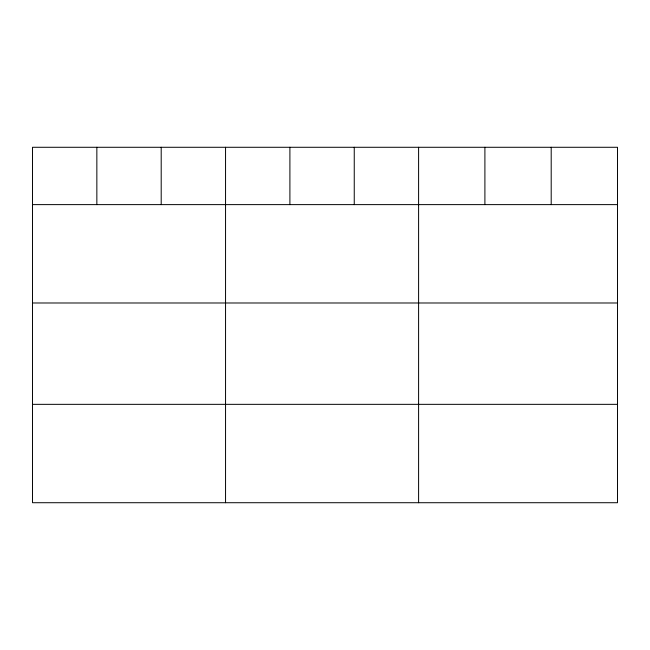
<?xml version="1.0" encoding="UTF-8"?>
<svg xmlns="http://www.w3.org/2000/svg" width="650" height="650" viewBox="0 0 650 650"><rect width="100%" height="100%" fill="white"/><g stroke="black" fill="none" stroke-linecap="round" stroke-linejoin="round"><path stroke-width="0.97" d="M617.5 204.62L617.5 502.718L32.5 502.718L32.5 147.282L617.5 147.282L617.5 204.62L32.5 204.62M32.5 302.989L617.5 302.989M32.5 404.341L617.5 404.341M551.2 147.282L551.2 204.62M484.9 147.282L484.9 204.62M418.6 147.282L418.6 502.718M354.25 147.282L354.25 204.62M289.9 147.282L289.9 204.62M225.55 147.282L225.55 502.718M161.2 147.282L161.2 204.62M96.85 147.282L96.85 204.62"/></g></svg>
